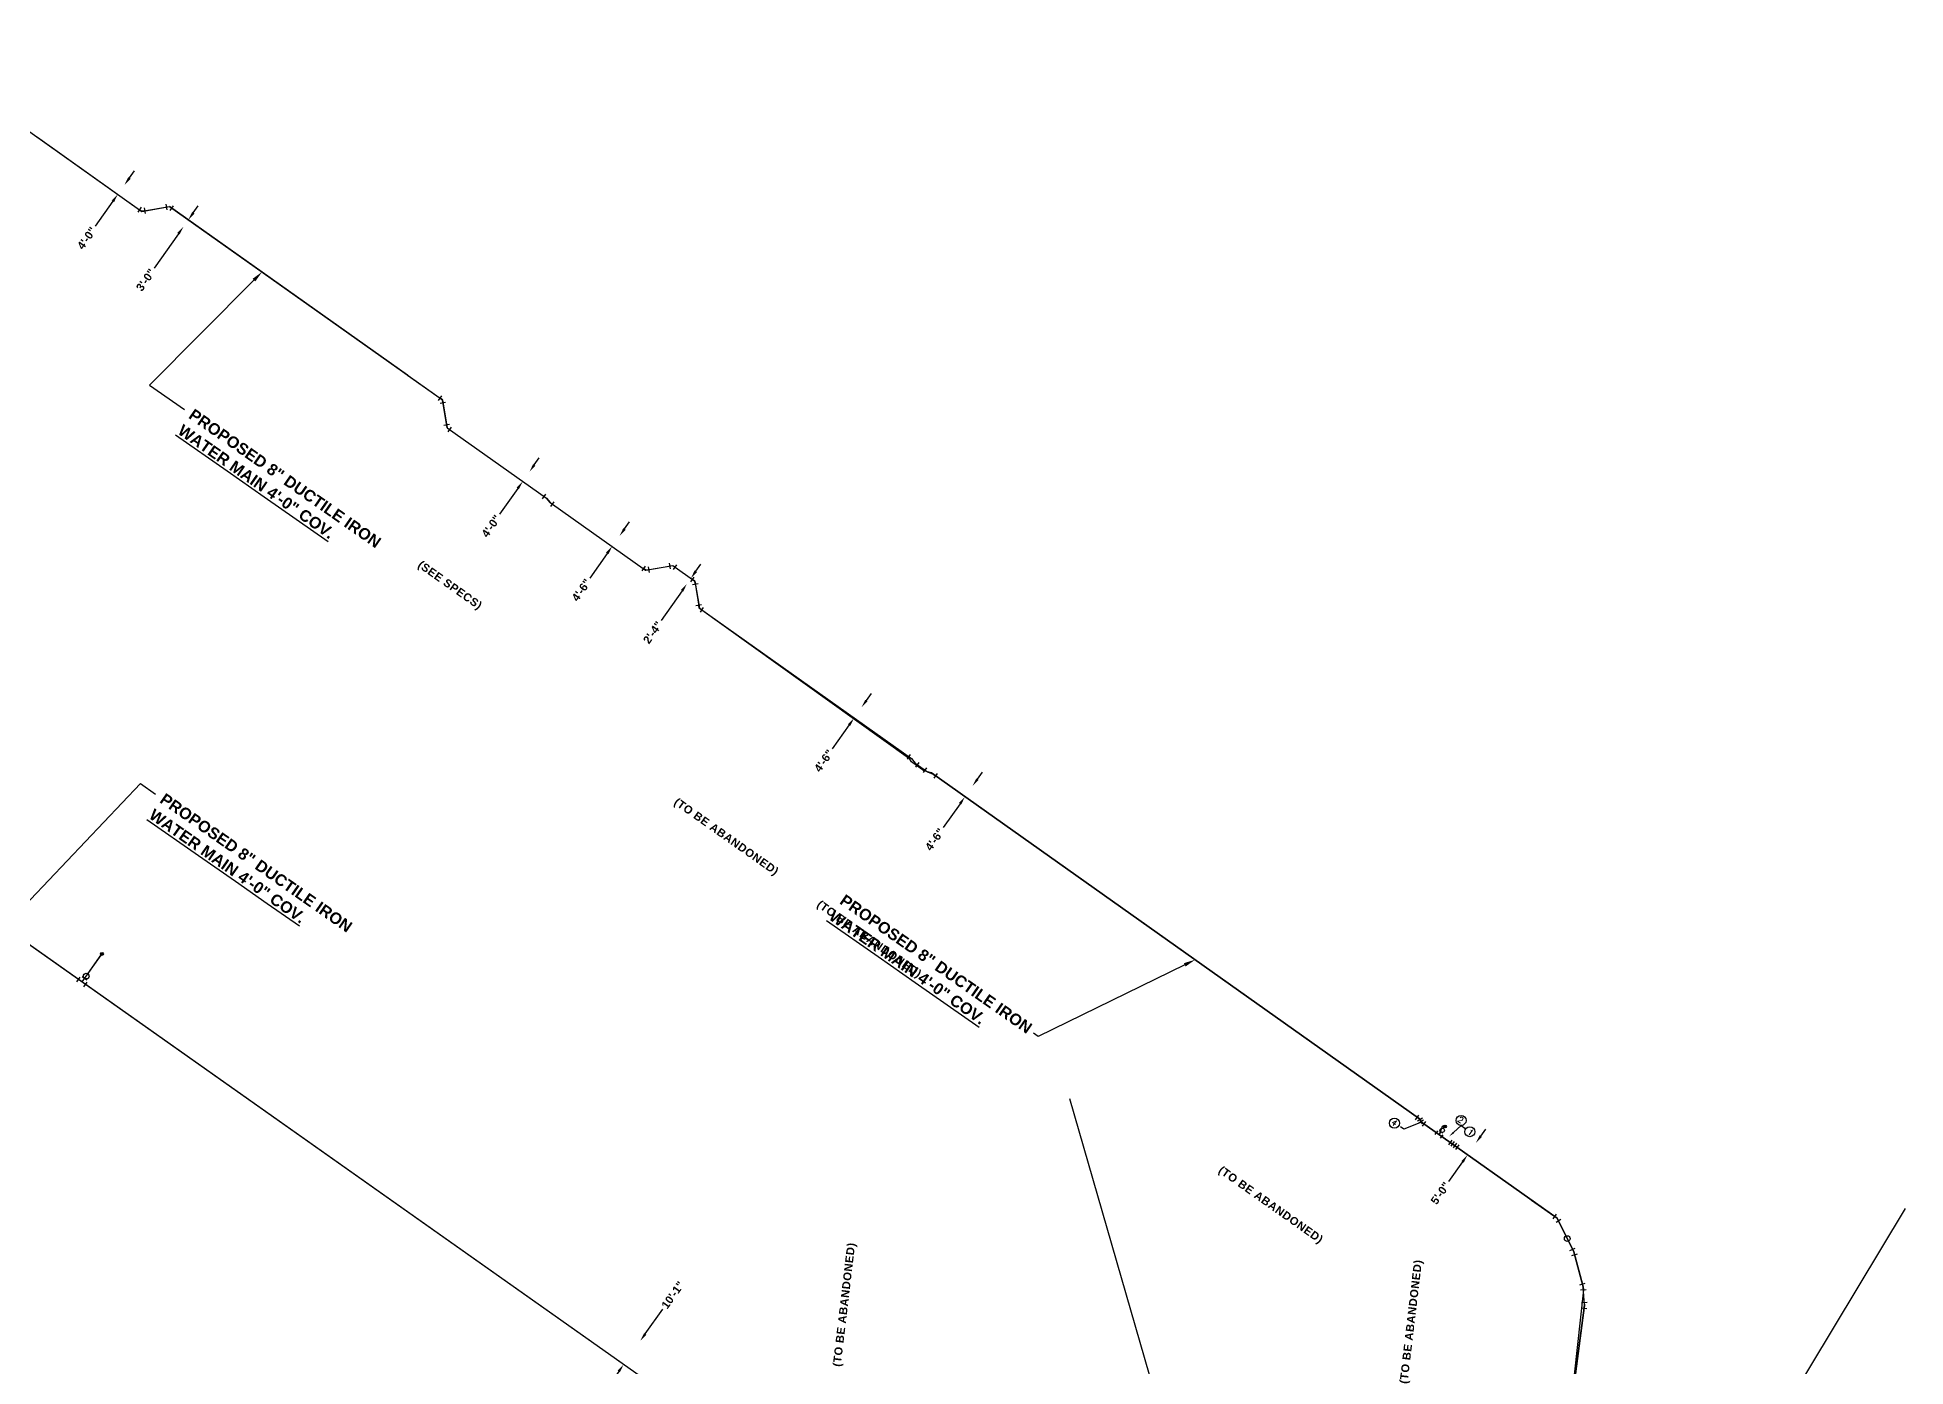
# Model space of a CAD drawing. Header units: feet. Extents: x 0 to 2707995, y 0 to 272563.
# Drawn here: x 2706282 to 2706936, y 271131 to 271596 of the extents above; entities that cross this region are included whole.
import ezdxf
from ezdxf import colors
from ezdxf.entities.mleader import LeaderData, LeaderLine
from ezdxf.math import Vec2, Vec3

# ---------------------------------------------------------------- set-up
doc = ezdxf.new("R2010")
doc.units = ezdxf.units.FT
doc.header["$LTSCALE"] = 20
for name, color, linetype in [('AlbertToolLayer', 40, 'Continuous'), ('C-PR-WATER', 4, 'Continuous'), ('C-PR-WATER-ABAND', 3, 'Continuous'), ('C-PR-WATER-ABAND-OFF', 3, 'Continuous'), ('C-PR-WATER-DIM', 4, 'Continuous'), ('C-PR-WATER-FITTING', 4, 'Continuous'), ('C-PR-WATER-TXT (W-2)', 4, 'Continuous'), ('C-PR-WATER-TXT-#', 6, 'Continuous')]:
    doc.layers.add(name, color=color, linetype=linetype)
doc.layers.add('CALC', color=10, linetype='Continuous', plot=False)
doc.styles.add('ARIAL', font='arialbd.ttf', dxfattribs={"height": 0.24})
doc.styles.add('PROPOSED PLAN', font='arialbd.ttf', dxfattribs={"height": 2.8})
doc.styles.get("Standard").update_dxf_attribs({"font": 'simplex.shx'})
doc.dimstyles.new('PWD Proposed', dxfattribs={"dimtxt": 2.8, "dimasz": 3, "dimexe": 0.18, "dimexo": 0.0625, "dimgap": 1, "dimtad": 0, "dimdec": 0, "dimlfac": 12, "dimzin": 1, "dimdsep": 46, "dimlunit": 4, "dimtxsty": 'PROPOSED PLAN', "dimcen": 0, "dimse1": 1, "dimse2": 1, "dimclrd": 256, "dimclrt": 3, "dimadec": 1, "dimazin": 0, "dimtfac": 1, "dimtdec": 0, "dimtofl": 0, "dimtmove": 0, "dimatfit": 1, "dimfxl": 0.18, "dimfrac": 2, "dimtolj": 1, "dimtzin": 0, "dimlwd": -1, "dimarcsym": 0})

# ---------------------------------------------------------------- blocks, each defined once
blk = doc.blocks.new('*U84')
at = {"layer": 'C-PR-WATER-FITTING', "linetype": 'Continuous'}
for p, q in [((-1, -1), (-1, 1)), ((3, -1.5), (3, 0.5))]:
    blk.add_line(p, q, dxfattribs=at)
for points in [[(-1, 0), (0, 0)], [(0, 0), (2, -0.5)], [(2, -0.5), (3, -0.5)]]:
    blk.add_lwpolyline(points, dxfattribs=at)
blk = doc.blocks.new('*U83')
at = {"layer": 'C-PR-WATER-FITTING', "linetype": 'Continuous'}
for p, q in [((-1, -1), (-1, 1)), ((3, 1.5), (3, -0.5))]:
    blk.add_line(p, q, dxfattribs=at)
for points in [[(-1, 0), (0, 0)], [(0, 0), (2, 0.5)], [(2, 0.5), (3, 0.5)]]:
    blk.add_lwpolyline(points, dxfattribs=at)
blk = doc.blocks.new('*U279')
at = {"layer": 'C-PR-WATER-FITTING'}
blk.add_line((-0.73, -1.32), (0.73, 1.3), dxfattribs=at)
for points in [[(-0.14, 1.79), (1.61, 0.81)], [(0.82, -1.61), (1.8, 0.13)], [(-1.6, -0.83), (0.14, -1.8)], [(0, -0.01), (1.31, -0.74)]]:
    blk.add_lwpolyline(points, dxfattribs=at)
blk.add_circle((2.18, -1.23), 1, dxfattribs=at)
blk = doc.blocks.new('*U237')
at = {"layer": 'C-PR-WATER-FITTING'}
h = blk.add_hatch(color=256, dxfattribs=at)
h.dxf.hatch_style = 1
h.paths.add_polyline_path([(0.5, -0.01, 1), (-0.5, -0.01, 1)])
blk.add_circle((0, -0.01), 0.5, dxfattribs=at)
blk = doc.blocks.new('*U86')
at = {"layer": 'C-PR-WATER-FITTING'}
for p, q in [((0, 1), (0, -1)), ((1, 1), (1, -1)), ((2, 1), (2, -1)), ((3, 1), (3, -1))]:
    blk.add_line(p, q, dxfattribs=at)
blk = doc.blocks.new('*U87')
at = {"layer": 'C-PR-WATER-FITTING'}
for p, q in [((-0.79, -1.18), (-1.18, 0.79)), ((1, -1), (1, 1))]:
    blk.add_line(p, q, dxfattribs=at)
blk.add_lwpolyline([(-0.98, -0.2), (0, 0)], dxfattribs=at)
at = {"layer": 'C-PR-WATER-FITTING', "flags": 128}
blk.add_lwpolyline([(0, 0), (1, 0)], dxfattribs=at)
blk = doc.blocks.new('*U88')
at = {"layer": 'C-PR-WATER-FITTING'}
for p, q in [((-0.54, -1.31), (-1.31, 0.54)), ((1, -1), (1, 1))]:
    blk.add_line(p, q, dxfattribs=at)
blk.add_lwpolyline([(-0.92, -0.38), (0, 0)], dxfattribs=at)
at = {"layer": 'C-PR-WATER-FITTING', "flags": 128}
blk.add_lwpolyline([(0, 0), (1, 0)], dxfattribs=at)
blk = doc.blocks.new('*D132')
at = {"layer": 'C-PR-WATER-DIM', "linetype": 'Continuous', "transparency": 16777216}
for p, q in [((2706495.24, 271142.47), (2706501.39, 271151.14)), ((2706485.96, 271129.38), (2706484.23, 271126.93))]:
    blk.add_line(p, q, dxfattribs=at)
at = {"layer": 'C-PR-WATER-DIM', "transparency": 16777216}
for points in [[(2706494.83, 271142.76), (2706495.65, 271142.18), (2706493.51, 271140.02)], [(2706485.55, 271129.67), (2706486.37, 271129.09), (2706487.7, 271131.82)]]:
    blk.add_solid(points, dxfattribs=at)
at = {"layer": 'C-PR-WATER-DIM', "transparency": 16777216, "insert": (2706504.89, 271156.08), "char_height": 2.8, "attachment_point": 5, "rotation": 54.66342, "style": 'PROPOSED PLAN'}
blk.add_mtext('\\A1;10\'-1"', dxfattribs=at)
blk = doc.blocks.new('*D162')
at = {"layer": 'C-PR-WATER-DIM', "linetype": 'Continuous', "transparency": 16777216}
for p, q in [((2706314.72, 271546.87), (2706316.45, 271549.32)), ((2706308.93, 271538.71), (2706302.72, 271529.95))]:
    blk.add_line(p, q, dxfattribs=at)
at = {"layer": 'C-PR-WATER-DIM', "transparency": 16777216}
for points in [[(2706314.31, 271547.16), (2706315.12, 271546.58), (2706312.98, 271544.43)], [(2706308.52, 271539), (2706309.34, 271538.43), (2706310.67, 271541.16)]]:
    blk.add_solid(points, dxfattribs=at)
at = {"layer": 'C-PR-WATER-DIM', "transparency": 16777216, "insert": (2706299.78, 271525.8), "char_height": 2.8, "attachment_point": 5, "rotation": 54.67389, "style": 'PROPOSED PLAN'}
blk.add_mtext('\\A1;4\'-0"', dxfattribs=at)
blk = doc.blocks.new('*D163')
at = {"layer": 'C-PR-WATER-DIM', "linetype": 'Continuous', "transparency": 16777216}
for p, q in [((2706572.66, 271364.06), (2706574.39, 271366.51)), ((2706566.59, 271355.5), (2706560.66, 271347.14))]:
    blk.add_line(p, q, dxfattribs=at)
at = {"layer": 'C-PR-WATER-DIM', "transparency": 16777216}
for points in [[(2706572.25, 271364.35), (2706573.06, 271363.77), (2706570.92, 271361.62)], [(2706566.18, 271355.79), (2706566.99, 271355.21), (2706568.32, 271357.94)]]:
    blk.add_solid(points, dxfattribs=at)
at = {"layer": 'C-PR-WATER-DIM', "transparency": 16777216, "insert": (2706557.72, 271342.99), "char_height": 2.8, "attachment_point": 5, "rotation": 54.67389, "style": 'PROPOSED PLAN'}
blk.add_mtext('\\A1;4\'-6"', dxfattribs=at)
blk = doc.blocks.new('*D164')
at = {"layer": 'C-PR-WATER-DIM', "linetype": 'Continuous', "transparency": 16777216}
for p, q in [((2706611.49, 271336.54), (2706613.23, 271338.99)), ((2706605.42, 271327.97), (2706599.5, 271319.61))]:
    blk.add_line(p, q, dxfattribs=at)
at = {"layer": 'C-PR-WATER-DIM', "transparency": 16777216}
for points in [[(2706611.09, 271336.83), (2706611.9, 271336.25), (2706609.76, 271334.09)], [(2706605.01, 271328.26), (2706605.83, 271327.68), (2706607.16, 271330.42)]]:
    blk.add_solid(points, dxfattribs=at)
at = {"layer": 'C-PR-WATER-DIM', "transparency": 16777216, "insert": (2706596.56, 271315.47), "char_height": 2.8, "attachment_point": 5, "rotation": 54.67389, "style": 'PROPOSED PLAN'}
blk.add_mtext('\\A1;4\'-6"', dxfattribs=at)
blk = doc.blocks.new('*D165')
at = {"layer": 'C-PR-WATER-DIM', "linetype": 'Continuous', "transparency": 16777216}
for p, q in [((2706787.68, 271211.67), (2706789.41, 271214.12)), ((2706781.32, 271202.7), (2706776.43, 271195.79))]:
    blk.add_line(p, q, dxfattribs=at)
at = {"layer": 'C-PR-WATER-DIM', "transparency": 16777216}
for points in [[(2706787.27, 271211.96), (2706788.09, 271211.38), (2706785.94, 271209.22)], [(2706780.91, 271202.99), (2706781.73, 271202.41), (2706783.05, 271205.15)]]:
    blk.add_solid(points, dxfattribs=at)
at = {"layer": 'C-PR-WATER-DIM', "transparency": 16777216, "insert": (2706773.51, 271191.69), "char_height": 2.8, "attachment_point": 5, "rotation": 54.67389, "style": 'PROPOSED PLAN'}
blk.add_mtext('\\A1;5\'-0"', dxfattribs=at)
blk = doc.blocks.new('*U208')
at = {"layer": 'C-PR-WATER-FITTING'}
for p, q in [((-1.01, 0.99), (0.99, 1.01)), ((-1.41, -0.01), (0.01, -1.41))]:
    blk.add_line(p, q, dxfattribs=at)
at = {"layer": 'C-PR-WATER-FITTING', "flags": 128}
blk.add_lwpolyline([(-0.01, 1), (0, 0), (-0.7, -0.71)], dxfattribs=at)
blk = doc.blocks.new('*U209')
at = {"layer": 'C-PR-WATER-FITTING'}
for p, q in [((1.41, 0.01), (-0.01, 1.41)), ((1.01, -0.99), (-0.99, -1.01))]:
    blk.add_line(p, q, dxfattribs=at)
at = {"layer": 'C-PR-WATER-FITTING', "flags": 128}
blk.add_lwpolyline([(0.01, -1), (0, 0), (0.7, 0.71)], dxfattribs=at)
blk = doc.blocks.new('*U85')
at = {"layer": 'C-PR-WATER-FITTING', "linetype": 'Continuous'}
for p, q in [((-1.01, -0.99), (-0.99, 1.01)), ((3, -1.5), (3, 0.5))]:
    blk.add_line(p, q, dxfattribs=at)
for points in [[(-1, 0.01), (0, 0)], [(0, 0), (2, -0.5)], [(2, -0.5), (3, -0.5)]]:
    blk.add_lwpolyline(points, dxfattribs=at)
blk = doc.blocks.new('*U210')
at = {"layer": 'C-PR-WATER-FITTING'}
for p, q in [((-0.01, -1.41), (-1.41, 0.01)), ((0.99, -1.01), (1.01, 0.99))]:
    blk.add_line(p, q, dxfattribs=at)
at = {"layer": 'C-PR-WATER-FITTING', "flags": 128}
blk.add_lwpolyline([(1, -0.01), (0, 0), (-0.71, -0.7)], dxfattribs=at)
blk = doc.blocks.new('*U211')
at = {"layer": 'C-PR-WATER-FITTING'}
for p, q in [((-1.01, 0.99), (-0.99, -1.01)), ((-0.01, 1.41), (1.41, 0.01))]:
    blk.add_line(p, q, dxfattribs=at)
at = {"layer": 'C-PR-WATER-FITTING', "flags": 128}
blk.add_lwpolyline([(0.7, 0.71), (0, 0), (-1, -0.01)], dxfattribs=at)
blk = doc.blocks.new('*D219')
at = {"layer": 'C-PR-WATER-DIM', "linetype": 'Continuous', "transparency": 16777216}
for p, q in [((2706337.07, 271534.7), (2706338.81, 271537.15)), ((2706331.87, 271527.36), (2706323.32, 271515.3))]:
    blk.add_line(p, q, dxfattribs=at)
at = {"layer": 'C-PR-WATER-DIM', "transparency": 16777216}
for points in [[(2706336.66, 271534.99), (2706337.48, 271534.42), (2706335.34, 271532.26)], [(2706331.46, 271527.65), (2706332.28, 271527.07), (2706333.6, 271529.81)]]:
    blk.add_solid(points, dxfattribs=at)
at = {"layer": 'C-PR-WATER-DIM', "transparency": 16777216, "insert": (2706320.4, 271511.18), "char_height": 2.8, "attachment_point": 5, "rotation": 54.67389, "style": 'PROPOSED PLAN'}
blk.add_mtext('\\A1;3\'-0"', dxfattribs=at)
blk = doc.blocks.new('*U89')
at = {"layer": 'C-PR-WATER-FITTING'}
for p, q in [((0, -1.41), (-1.41, 0)), ((1, -1), (1, 1))]:
    blk.add_line(p, q, dxfattribs=at)
at = {"layer": 'C-PR-WATER-FITTING', "flags": 128}
blk.add_lwpolyline([(-0.71, -0.71), (0, 0), (1, 0)], dxfattribs=at)
blk = doc.blocks.new('*U222')
at = {"layer": 'C-PR-WATER-FITTING'}
for p, q in [((0, -1.41), (-1.41, 0)), ((1, -1), (1, 1))]:
    blk.add_line(p, q, dxfattribs=at)
at = {"layer": 'C-PR-WATER-FITTING', "flags": 128}
blk.add_lwpolyline([(-0.71, -0.71), (0, 0), (1, 0)], dxfattribs=at)
blk = doc.blocks.new('*D223')
at = {"layer": 'C-PR-WATER-DIM', "linetype": 'Continuous', "transparency": 16777216}
for p, q in [((2706456.41, 271446.46), (2706458.14, 271448.91)), ((2706450.64, 271438.29), (2706444.24, 271429.22))]:
    blk.add_line(p, q, dxfattribs=at)
at = {"layer": 'C-PR-WATER-DIM', "transparency": 16777216}
for points in [[(2706456, 271446.75), (2706456.82, 271446.17), (2706454.68, 271444.01)], [(2706450.23, 271438.58), (2706451.05, 271438), (2706452.37, 271440.74)]]:
    blk.add_solid(points, dxfattribs=at)
at = {"layer": 'C-PR-WATER-DIM', "transparency": 16777216, "insert": (2706441.3, 271425.07), "char_height": 2.8, "attachment_point": 5, "rotation": 54.76793, "style": 'PROPOSED PLAN'}
blk.add_mtext('\\A1;4\'-0"', dxfattribs=at)
blk = doc.blocks.new('*U247')
at = {"layer": 'C-PR-WATER-FITTING'}
blk.add_line((-0.04, -1.51), (0.05, 1.49), dxfattribs=at)
for points in [[(-0.95, 1.52), (1.05, 1.46)], [(1.47, -1.05), (1.53, 0.95)], [(-1.04, -1.48), (0.96, -1.54)], [(0, -0.01), (1.5, -0.05)]]:
    blk.add_lwpolyline(points, dxfattribs=at)
blk.add_circle((2.5, -0.08), 1, dxfattribs=at)
blk = doc.blocks.new('*U248')
at = {"layer": 'C-PR-WATER-FITTING'}
h = blk.add_hatch(color=256, dxfattribs=at)
h.dxf.hatch_style = 1
h.paths.add_polyline_path([(0.5, -0.01, 1), (-0.5, -0.01, 1)])
blk.add_circle((0, -0.01), 0.5, dxfattribs=at)
blk = doc.blocks.new('*U238')
at = {"layer": 'C-PR-WATER-FITTING'}
blk.add_circle((0, -0.01), 1, dxfattribs=at)
blk = doc.blocks.new('*U224')
at = {"layer": 'C-PR-WATER-FITTING'}
for p, q in [((-0.54, -1.31), (-1.31, 0.54)), ((1, -1), (1, 1))]:
    blk.add_line(p, q, dxfattribs=at)
blk.add_lwpolyline([(-0.92, -0.38), (0, 0)], dxfattribs=at)
at = {"layer": 'C-PR-WATER-FITTING', "flags": 128}
blk.add_lwpolyline([(0, 0), (1, 0)], dxfattribs=at)
blk = doc.blocks.new('*U225')
at = {"layer": 'C-PR-WATER-FITTING'}
for p, q in [((-0.54, -1.31), (-1.31, 0.54)), ((1, -1), (1, 1))]:
    blk.add_line(p, q, dxfattribs=at)
blk.add_lwpolyline([(-0.92, -0.38), (0, 0)], dxfattribs=at)
at = {"layer": 'C-PR-WATER-FITTING', "flags": 128}
blk.add_lwpolyline([(0, 0), (1, 0)], dxfattribs=at)
blk = doc.blocks.new('*D230')
at = {"layer": 'C-PR-WATER-DIM', "linetype": 'Continuous', "transparency": 16777216}
for p, q in [((2706487.98, 271424.08), (2706489.71, 271426.53)), ((2706481.93, 271415.52), (2706475.8, 271406.85))]:
    blk.add_line(p, q, dxfattribs=at)
at = {"layer": 'C-PR-WATER-DIM', "transparency": 16777216}
for points in [[(2706487.57, 271424.37), (2706488.39, 271423.79), (2706486.25, 271421.63)], [(2706481.52, 271415.8), (2706482.34, 271415.23), (2706483.66, 271417.97)]]:
    blk.add_solid(points, dxfattribs=at)
at = {"layer": 'C-PR-WATER-DIM', "transparency": 16777216, "insert": (2706472.87, 271402.69), "char_height": 2.8, "attachment_point": 5, "rotation": 54.75774, "style": 'PROPOSED PLAN'}
blk.add_mtext('\\A1;4\'-6"', dxfattribs=at)
blk = doc.blocks.new('*D231')
at = {"layer": 'C-PR-WATER-DIM', "linetype": 'Continuous', "transparency": 16777216}
for p, q in [((2706512.93, 271409.28), (2706514.66, 271411.74)), ((2706508.12, 271402.46), (2706500.77, 271392.02))]:
    blk.add_line(p, q, dxfattribs=at)
at = {"layer": 'C-PR-WATER-DIM', "transparency": 16777216}
for points in [[(2706512.53, 271409.57), (2706513.34, 271409), (2706511.21, 271406.83)], [(2706507.72, 271402.75), (2706508.53, 271402.17), (2706509.85, 271404.91)]]:
    blk.add_solid(points, dxfattribs=at)
at = {"layer": 'C-PR-WATER-DIM', "transparency": 16777216, "insert": (2706497.85, 271387.87), "char_height": 2.8, "attachment_point": 5, "rotation": 54.8341, "style": 'PROPOSED PLAN'}
blk.add_mtext('\\A1;2\'-4"', dxfattribs=at)

msp = doc.modelspace()

# ---------------------------------------------------------------- linework, layer by layer
at = {"layer": 'AlbertToolLayer'}
for p, q in [((2706643.738, 271224.846), (2706848.247, 270516.419)), ((2706643.738, 271224.846), (2706848.247, 270516.419)), ((2706555.62, 270554.909), (2706936.365, 271186.357)), ((2706555.62, 270554.909), (2706936.365, 271186.357))]:
    msp.add_line(p, q, dxfattribs=at)
at = {"layer": 'C-PR-WATER'}
for p, q in [((2706233.221, 271596.05), (2706319.105, 271535.182)), ((2706319.072, 271535.207), (2706328.757, 271536.921)), ((2706412.018, 271477.912), (2706424.245, 271469.246)), ((2706425.912, 271459.47), (2706424.245, 271469.247)), ((2706425.907, 271459.5), (2706460.677, 271434.858)), ((2706462.02, 271433.294), (2706460.677, 271434.858)), ((2706462.02, 271433.294), (2706495.291, 271409.714)), ((2706529.061, 271102.625), (2706084.595, 271416.347)), ((2706495.422, 271409.627), (2706504.889, 271411.302)), ((2706504.882, 271411.301), (2706512.617, 271405.819)), ((2706512.617, 271405.819), (2706514.163, 271396.333)), ((2706514.189, 271396.316), (2706588.374, 271343.732)), ((2706588.374, 271343.732), (2706589.716, 271342.168)), ((2706589.716, 271342.168), (2706594.065, 271339.086)), ((2706594.065, 271339.079), (2706595.986, 271338.331)), ((2706595.38, 271338.766), (2706671.569, 271284.769)), ((2706671.569, 271284.769), (2706766.251, 271217.666)), ((2706300.177, 271268.464), (2706305.09, 271275.394)), ((2706298.154, 271265.606), (2706299.022, 271266.832)), ((2706766.947, 271216.56), (2706814.381, 271182.943)), ((2706773.101, 271212.203), (2706773.751, 271213.12)), ((2706774.622, 271214.342), (2706775.129, 271215.056)), ((2706814.381, 271182.943), (2706817.492, 271176.709)), ((2706818.385, 271174.92), (2706820.245, 271171.194)), ((2706823.539, 271158.956), (2706820.24, 271171.187)), ((2706823.965, 271152.517), (2706823.539, 271158.956)), ((2706823.965, 271152.517), (2706815.869, 271091.068))]:
    msp.add_line(p, q, dxfattribs=at)
for points in [[(2706412.018, 271477.912), (2706328.757, 271536.921)], [(2706766.251, 271217.666), (2706766.947, 271216.56)]]:
    msp.add_lwpolyline(points, dxfattribs=at)
at = {"layer": 'C-PR-WATER-TXT-#'}
for centre in [(2706780.774, 271217.163), (2706757.442, 271216.196), (2706783.842, 271213.212)]:
    msp.add_circle(centre, 1.75, dxfattribs=at)
at = {"layer": 'CALC'}
for points in [[(2706282.513, 271561.115), (2706319.105, 271535.182), (2706328.757, 271536.921), (2706424.245, 271469.246), (2706425.916, 271459.445), (2706460.677, 271434.858), (2706462.02, 271433.294), (2706495.291, 271409.714), (2706504.883, 271411.301), (2706512.609, 271405.823), (2706514.189, 271396.316), (2706587.368, 271344.014)], [(2706148.213, 271371.442), (2706503.858, 271120.414)], [(2706818.231, 271108.99), (2706823.965, 271152.517), (2706823.539, 271158.956), (2706820.24, 271171.187), (2706814.381, 271182.943), (2706766.947, 271216.56), (2706766.251, 271217.666), (2706595.38, 271338.766), (2706592.789, 271339.504), (2706588.44, 271342.586), (2706587.299, 271344.494)], [(2706298.154, 271265.606), (2706304.814, 271274.977)], [(2706774.299, 271215.232), (2706773.101, 271212.203)], [(2706805.397, 271189.309), (2706814.36, 271182.986), (2706820.24, 271171.187), (2706823.409, 271159.439)], [(2706823.604, 271157.958), (2706818.231, 271108.99)]]:
    msp.add_lwpolyline(points, dxfattribs=at)

# ---------------------------------------------------------------- block references
at = {"layer": 'C-PR-WATER-FITTING'}
for name, p, rotation in [('*U208', (2706319.072, 271535.207), 279.6627549989162), ('*U209', (2706328.757, 271536.921), 279.6627549989162), ('*U85', (2706460.677, 271434.858), 324.673888888468), ('*U208', (2706495.422, 271409.627), 279.6627549989162), ('*U209', (2706504.883, 271411.301), 279.6627549989162), ('*U210', (2706512.609, 271405.823), 279.6627549989162), ('*U211', (2706514.17, 271396.329), 279.6627549989162), ('*U84', (2706588.374, 271343.732), 324.673888888468), ('*U83', (2706594.065, 271339.086), 324.6738889241751), ('*U248', (2706305.084, 271275.396), 56.47756110949388), ('*U247', (2706298.154, 271265.606), 56.47756110949388), ('*U224', (2706766.251, 271217.666), 302.1738966934164), ('*U225', (2706766.947, 271216.56), 122.1738966828323), ('*U237', (2706775.129, 271215.056), 83.92415502369693), ('*U86', (2706776.912, 271209.498), 324.673888888468), ('*U88', (2706814.381, 271182.943), 299.537809446928), ('*U238', (2706817.932, 271175.814), 83.92415502369693), ('*U87', (2706820.24, 271171.187), 285.0096728048995), ('*U87', (2706823.539, 271158.956), 273.7596687355332), ('*U87', (2706823.965, 271152.517), 262.5096647744364)]:
    msp.add_blockref(name, p, dxfattribs=dict(at, rotation=rotation))
at = {"layer": 'C-PR-WATER-FITTING', "xscale": -1}
for name, p, rotation in [('*U89', (2706424.245, 271469.247), 324.6761657353481), ('*U222', (2706425.916, 271459.445), 144.6761656996411)]:
    msp.add_blockref(name, p, dxfattribs=dict(at, rotation=rotation))
at = {"layer": 'C-PR-WATER-FITTING', "xscale": 0.75, "yscale": 0.75, "zscale": 0.75, "rotation": 83.92415502369693}
msp.add_blockref('*U279', (2706773.096, 271212.202), dxfattribs=at)

# ---------------------------------------------------------------- texts
at = {"layer": 'C-PR-WATER-ABAND', "color": 4, "char_height": 2.8, "width": 48.18924, "attachment_point": 2, "style": 'ARIAL'}
for s, insert, rotation in [('\\pxql;{\\T1.063;\\C3;(SEE SPECS)}', (2706436.693, 271399.323), 324.788439), ('\\pxql;{\\T1.063;\\C3;(TO BE ABANDONED)}', (2706576.352, 271280.527), 324.788439), ('\\pxql;{\\T1.063;\\C3;(TO BE ABANDONED)}', (2706762.053, 271149.167), 83.234413)]:
    msp.add_mtext(s, dxfattribs=dict(at, insert=insert, rotation=rotation))
at = {"layer": 'C-PR-WATER-ABAND-OFF', "color": 4, "char_height": 2.8, "width": 48.18924, "attachment_point": 2, "style": 'ARIAL'}
for insert, rotation in [((2706526.341, 271316.329), 324.788439), ((2706716.89, 271187.544), 324.788439), ((2706563.682, 271155.147), 83.234413)]:
    msp.add_mtext('\\pxql;{\\T1.063;\\C3;(TO BE ABANDONED)}', dxfattribs=dict(at, insert=insert, rotation=rotation))

# ---------------------------------------------------------------- dimensions: what is measured, and where the dimension line sits
at = {"layer": 'C-PR-WATER-DIM'}
for base, p1, p2, angle, picture, middle in [((2706310.667, 271541.162), (2706314.442, 271543.389), (2706312.129, 271540.126), 234.673889, '*D162', (2706299.779, 271525.799)), ((2706333.603, 271529.809), (2706336.8, 271531.221), (2706335.065, 271528.773), 234.673889, '*D219', (2706320.403, 271511.183)), ((2706454.68, 271444.007), (2706449.029, 271443.097), (2706451.338, 271446.368), 54.767928, '*D223', (2706441.303, 271425.066)), ((2706486.25, 271421.633), (2706480.314, 271420.328), (2706482.905, 271423.996), 54.757739, '*D230', (2706472.869, 271402.694)), ((2706511.206, 271406.832), (2706506.53, 271407.252), (2706507.883, 271409.173), 54.834104, '*D231', (2706497.848, 271387.871)), ((2706568.32, 271357.945), (2706572.384, 271360.58), (2706569.782, 271356.909), 234.673889, '*D163', (2706557.721, 271342.99)), ((2706607.157, 271330.42), (2706611.22, 271333.055), (2706608.618, 271329.384), 234.673889, '*D164', (2706596.558, 271315.465)), ((2706783.053, 271205.145), (2706787.345, 271208.232), (2706784.453, 271204.153), 234.673888, '*D165', (2706773.514, 271191.687)), ((2706487.697, 271131.825), (2706494.682, 271139.186), (2706488.872, 271130.992), 234.663415, '*D132', (2706504.891, 271156.076))]:
    dim = msp.add_linear_dim(base=base, p1=p1, p2=p2, angle=angle, dimstyle='PWD Proposed', override={"dimclrt": 256}, dxfattribs=at)
    dim.commit()
    dim.dimension.update_dxf_attribs({"geometry": picture, "text_midpoint": middle, "dimtype": 161})

# ---------------------------------------------------------------- leaders
at = {"layer": 'C-PR-WATER-TXT (W-2)'}
ml = msp.add_multileader_mtext('Standard', dxfattribs=at)
ml.set_content('PROPOSED 8" DUCTILE IRON {\\LWATER MAIN 4\'-0" COV.}', color=256, style='ARIAL')
ml.set_leader_properties(color=256)
ml.build(insert=Vec2(0, 0))
ml.multileader.update_dxf_attribs({"dogleg_length": 5})
ctx = ml.context
ctx.base_point, ctx.landing_gap_size, ctx.plane_origin, ctx.plane_x_axis, ctx.plane_y_axis = Vec3(2706333.973, 271465.831), 2.5, Vec3(2706511.2, 271615.169), Vec3(0.8203154, -0.5719114), Vec3(0.5719114, 0.8203154)
notes = []
notes.append((ctx, [(0, (1, 1, 0), (2706321.781, 271474.331), (0.8203154, -0.5719114), 14.862, [(0, [(2706361.122, 271513.983)], 0, [])])]))
ctx.mtext.insert, ctx.mtext.text_direction, ctx.mtext.rotation, ctx.mtext.width, ctx.mtext.defined_height, ctx.mtext.flow_direction = Vec3(2706337.396, 271466.37), Vec3(0.8203154, -0.5719114), 5.6743512, 87.98644, 38.555, 5
ml = msp.add_multileader_mtext('Standard', dxfattribs=at)
ml.set_content('PROPOSED 8" DUCTILE IRON {\\LWATER MAIN 4\'-0" COV.}', color=256, style='ARIAL')
ml.set_leader_properties(color=256)
ml.build(insert=Vec2(0, 0))
ml.multileader.update_dxf_attribs({"dogleg_length": 5})
ctx = ml.context
ctx.base_point, ctx.landing_gap_size, ctx.plane_origin, ctx.plane_x_axis, ctx.plane_y_axis = Vec3(2706323.892, 271331.344), 2.5, Vec3(2706445.958, 271343.498), Vec3(0.8203154, -0.5719114), Vec3(0.5719114, 0.8203154)
notes.append((ctx, [(0, (1, 1, 0), (2706318.62, 271335.019), (0.8203154, -0.5719114), 6.427, [(0, [(2706270.932, 271284.823)], 0, [])])]))
ctx.mtext.insert, ctx.mtext.text_direction, ctx.mtext.rotation, ctx.mtext.width, ctx.mtext.defined_height, ctx.mtext.flow_direction = Vec3(2706327.316, 271331.883), Vec3(0.8203154, -0.5719114), 5.6743512, 87.98644, 38.555, 5
ml = msp.add_multileader_mtext('Standard', dxfattribs=at)
ml.set_content('PROPOSED 8" DUCTILE IRON {\\LWATER MAIN 4\'-0" COV.}', color=256, style='ARIAL')
ml.set_leader_properties(color=256)
ml.build(insert=Vec2(0, 0))
ml.multileader.update_dxf_attribs({"dogleg_length": 5})
ctx = ml.context
ctx.base_point, ctx.landing_gap_size, ctx.plane_origin, ctx.plane_x_axis, ctx.plane_y_axis = Vec3(2706561.846, 271295.952), 2.5, Vec3(2706862.948, 271332.395), Vec3(0.8203154, -0.5719114), Vec3(0.5719114, 0.8203154)
notes.append((ctx, [(1, (1, 1, 0), (2706632.811, 271246.476), (-0.8203154, 0.5719114), 2.094, [(0, [(2706687.667, 271273.36)], 0, [])])]))
ctx.mtext.insert, ctx.mtext.text_direction, ctx.mtext.rotation, ctx.mtext.width, ctx.mtext.defined_height, ctx.mtext.flow_direction = Vec3(2706565.269, 271296.491), Vec3(0.8203154, -0.5719114), 5.6743512, 87.98644, 38.555, 5
at = {"layer": 'C-PR-WATER-TXT-#'}
ml = msp.add_multileader_mtext('Standard', dxfattribs=at)
ml.set_content('2  ', color=256)
ml.set_leader_properties(color=256)
ml.build(insert=Vec2(0, 0))
ml.multileader.update_dxf_attribs({"dogleg_length": 1.5, "arrow_head_size": 2})
ctx = ml.context
ctx.base_point, ctx.char_height, ctx.arrow_head_size, ctx.landing_gap_size, ctx.plane_origin, ctx.plane_x_axis, ctx.plane_y_axis = Vec3(2706778.852, 271218.606), 2, 2, 1.7, Vec3(2706800.559, 271200.626), Vec3(0.8203154, -0.5719114), Vec3(0.5719114, 0.8203154)
ctx.text_align_type = 2
notes.append((ctx, [(0, (0, 0, 0), (0, 0), (1, 0), 1, [])]))
ctx.mtext.insert, ctx.mtext.text_direction, ctx.mtext.rotation, ctx.mtext.width, ctx.mtext.alignment, ctx.mtext.line_spacing_factor, ctx.mtext.flow_direction = Vec3(2706781.912, 271217.692), Vec3(0.8203154, -0.5719114), 5.6743512, 0.47619, 3, 0.75, 5
ml = msp.add_multileader_mtext('Standard', dxfattribs=at)
ml.set_content('4  ', color=256)
ml.set_leader_properties(color=256)
ml.build(insert=Vec2(0, 0))
ml.multileader.update_dxf_attribs({"dogleg_length": 1.5, "arrow_head_size": 2})
ctx = ml.context
ctx.base_point, ctx.char_height, ctx.arrow_head_size, ctx.landing_gap_size, ctx.plane_origin, ctx.plane_x_axis, ctx.plane_y_axis = Vec3(2706755.556, 271217.691), 2, 2, 1.7, Vec3(2706777.227, 271199.66), Vec3(0.8203154, -0.5719114), Vec3(0.5719114, 0.8203154)
ctx.text_align_type = 2
notes.append((ctx, [(1, (1, 1, 0), (2706760.747, 271214.071), (-0.8203154, 0.5719114), 1.5, [(1, [(2706766.251, 271217.666), (2706766.947, 271216.56)], 0, [])])]))
ctx.mtext.insert, ctx.mtext.text_direction, ctx.mtext.rotation, ctx.mtext.width, ctx.mtext.defined_height, ctx.mtext.alignment, ctx.mtext.line_spacing_factor, ctx.mtext.flow_direction = Vec3(2706758.694, 271216.722), Vec3(0.8203154, -0.5719114), 5.6743512, 1.52721, 1.883, 3, 0.75, 5
ml = msp.add_multileader_mtext('Standard', dxfattribs=at)
ml.set_content('1  ', color=256)
ml.set_leader_properties(color=256)
ml.build(insert=Vec2(0, 0))
ml.multileader.update_dxf_attribs({"dogleg_length": 1.5, "arrow_head_size": 2})
ctx = ml.context
ctx.base_point, ctx.char_height, ctx.arrow_head_size, ctx.landing_gap_size, ctx.plane_origin, ctx.plane_x_axis, ctx.plane_y_axis = Vec3(2706782.067, 271214.473), 2, 2, 1.7, Vec3(2706803.626, 271196.676), Vec3(0.8203154, -0.5719114), Vec3(0.5719114, 0.8203154)
notes.append((ctx, [(0, (1, 1, 0), (2706780.837, 271215.331), (0.8203154, -0.5719114), 1.5, [(0, [(2706776.625, 271211.593)], 0, [])])]))
ctx.mtext.insert, ctx.mtext.text_direction, ctx.mtext.rotation, ctx.mtext.width, ctx.mtext.line_spacing_factor, ctx.mtext.flow_direction = Vec3(2706784.034, 271214.321), Vec3(0.8203154, -0.5719114), 5.6743512, 0.47619, 0.75, 5
for ctx, leaders in notes:
    for number, flags, end, landing, length, lines in leaders:
        leader = LeaderData()
        leader.index, (leader.has_last_leader_line, leader.has_dogleg_vector, leader.attachment_direction) = number, flags
        leader.last_leader_point, leader.dogleg_vector, leader.dogleg_length = Vec3(end), Vec3(landing), length
        for number, points, colour, breaks in lines:
            line = LeaderLine()
            line.index, line.vertices, line.color, line.breaks = number, Vec3.list(points), colors.encode_raw_color(colour), breaks
            leader.lines.append(line)
        ctx.leaders.append(leader)

doc.saveas('drawing.dxf')
